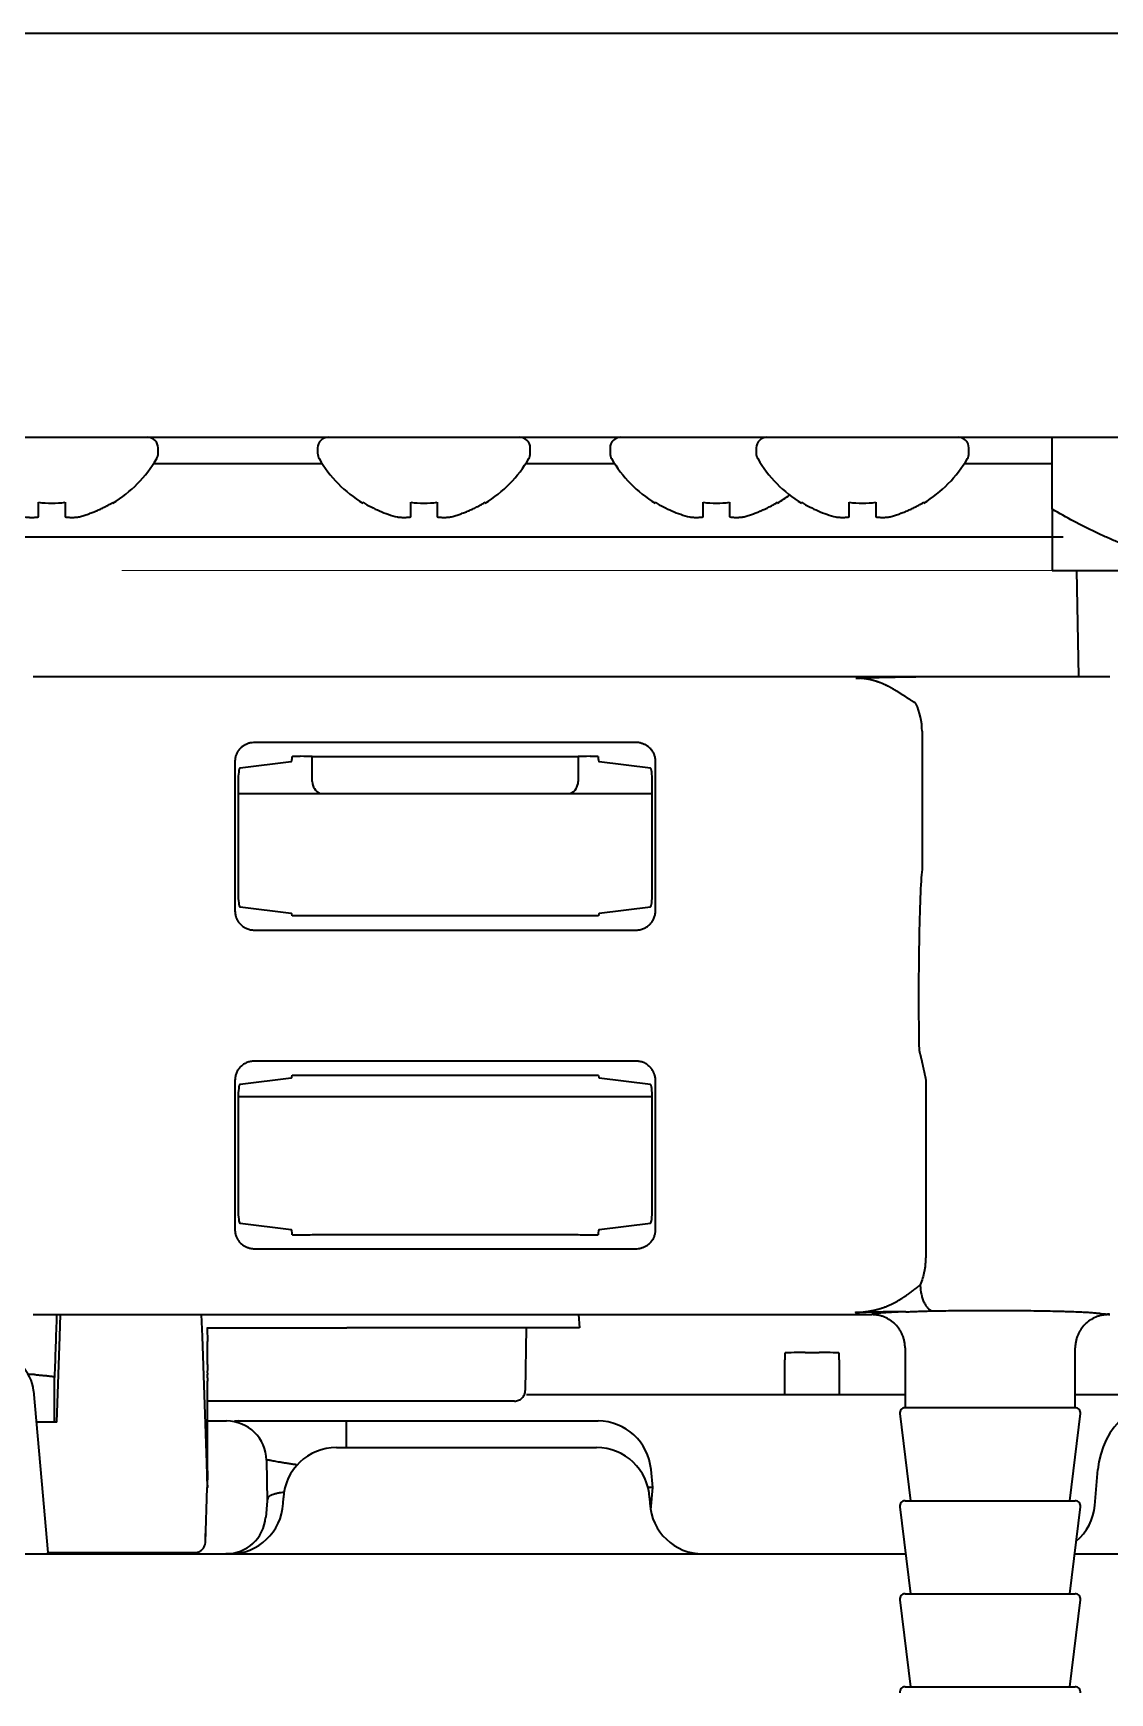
# Model space of a CAD drawing. Extents: x 6327 to 10269, y -393 to 3036.
# Drawn here: x 6921.9 to 6962.4, y 1323.8 to 1386.2 of the extents above; entities that cross this region are included whole.
import ezdxf

# ---------------------------------------------------------------- set-up
doc = ezdxf.new("R2010")
doc.units = 0
doc.header["$LTSCALE"] = 5
doc.layers.get('0').update_dxf_attribs({"linetype": 'CONTINUOUS', "lineweight": 0})
doc.layers.add('1', color=7, linetype='CONTINUOUS', true_color=0xffffff)

msp = doc.modelspace()

# ---------------------------------------------------------------- linework, layer by layer
at = {"color": 3}
msp.add_line((6925.201, 1366.019), (7025.201, 1366.019), dxfattribs=at)
at = {"layer": '1', "color": 7, "linetype": 'Continuous', "lineweight": 35}
for p, q in [((6804.072, 1386.226), (7053.273, 1386.226)), ((6339.573, 1371.026), (7085.573, 1371.026)), ((6960.201, 1368.319), (6960.201, 1371.026)), ((6926.573, 1370.426), (6926.573, 1370.626)), ((6932.573, 1370.626), (6932.573, 1370.426)), ((6940.573, 1370.426), (6940.573, 1370.626)), ((6943.573, 1370.626), (6943.573, 1370.426)), ((6949.073, 1370.626), (6949.073, 1370.426)), ((6957.073, 1370.426), (6957.073, 1370.626)), ((6932.75, 1370.026), (6926.397, 1370.026)), ((6943.751, 1370.026), (6940.396, 1370.026)), ((6960.201, 1370.026), (6956.895, 1370.026)), ((6924.873, 1368.581), (6924.873, 1368.548)), ((6934.273, 1368.548), (6934.273, 1368.581)), ((6938.873, 1368.581), (6938.873, 1368.548)), ((6945.273, 1368.548), (6945.273, 1368.581)), ((6949.873, 1368.581), (6949.873, 1368.548)), ((6950.773, 1368.548), (6950.773, 1368.581)), ((6955.373, 1368.581), (6955.373, 1368.548)), ((6958.1, 1367.276), (6914.356, 1367.276)), ((6960.615, 1367.276), (6958.1, 1367.276)), ((6961.128, 1366.019), (6961.198, 1362.026)), ((6921.872, 1362.026), (6962.375, 1362.026)), ((6955.312, 1359.967), (6955.312, 1355.24)), ((6944.528, 1359.549), (6930.217, 1359.549)), ((6931.619, 1359.026), (6931.622, 1359.026)), ((6931.915, 1359.026), (6931.622, 1359.026)), ((6932.373, 1358.076), (6932.373, 1359.026)), ((6932.373, 1359.026), (6942.373, 1359.026)), ((6942.373, 1359.026), (6942.373, 1358.076)), ((6943.124, 1359.026), (6942.831, 1359.026)), ((6943.124, 1359.026), (6943.126, 1359.026)), ((6929.464, 1358.846), (6929.464, 1353.206)), ((6931.58, 1358.821), (6929.653, 1358.582)), ((6945.093, 1358.582), (6943.166, 1358.821)), ((6945.282, 1353.206), (6945.282, 1358.846)), ((6929.584, 1358.082), (6929.584, 1353.871)), ((6945.162, 1353.871), (6945.162, 1358.082)), ((6929.584, 1357.626), (6945.162, 1357.626)), ((6955.312, 1355.24), (6955.312, 1354.766)), ((6929.653, 1353.371), (6931.58, 1353.131)), ((6943.166, 1353.131), (6945.093, 1353.371)), ((6943.134, 1353.024), (6931.612, 1353.024)), ((6930.19, 1352.493), (6944.556, 1352.493)), ((6944.556, 1347.56), (6930.19, 1347.56)), ((6929.464, 1346.846), (6929.464, 1341.206)), ((6931.58, 1346.921), (6929.653, 1346.682)), ((6943.133, 1347.026), (6931.609, 1347.026)), ((6931.613, 1347.029), (6943.134, 1347.029)), ((6945.093, 1346.682), (6943.166, 1346.921)), ((6945.282, 1341.206), (6945.282, 1346.846)), ((6955.448, 1346.873), (6955.448, 1340.192)), ((6929.584, 1346.226), (6945.162, 1346.226)), ((6929.584, 1346.182), (6929.584, 1341.971)), ((6945.162, 1341.971), (6945.162, 1346.182)), ((6929.653, 1341.471), (6931.58, 1341.231)), ((6931.622, 1341.026), (6931.619, 1341.026)), ((6931.622, 1341.026), (6931.915, 1341.026)), ((6942.373, 1341.026), (6932.373, 1341.026)), ((6942.831, 1341.026), (6943.124, 1341.026)), ((6943.126, 1341.026), (6943.124, 1341.026)), ((6943.166, 1341.231), (6945.093, 1341.471)), ((6930.217, 1340.503), (6944.528, 1340.503)), ((6921.872, 1338.026), (6953.423, 1338.026)), ((6922.871, 1337.2), (6922.9, 1338.026)), ((6928.196, 1338.026), (6928.225, 1337.2)), ((6942.388, 1338.026), (6942.423, 1337.526)), ((6962.358, 1338.043), (6962.288, 1338.044)), ((6962.323, 1338.026), (6962.375, 1338.026)), ((6922.758, 1333.976), (6922.871, 1337.2)), ((6928.225, 1337.2), (6928.39, 1332.454)), ((6928.423, 1337.526), (6933.673, 1337.526)), ((6937.923, 1337.526), (6933.673, 1337.526)), ((6940.42, 1337.526), (6937.923, 1337.526)), ((6940.423, 1337.526), (6940.382, 1335.169)), ((6942.423, 1337.526), (6940.42, 1337.526)), ((6928.423, 1337.013), (6928.423, 1336.151)), ((6950.151, 1336.577), (6950.16, 1336.586)), ((6950.91, 1336.598), (6951.436, 1336.598)), ((6952.186, 1336.586), (6952.195, 1336.577)), ((6954.673, 1336.775), (6954.673, 1334.526)), ((6961.073, 1334.526), (6961.073, 1336.775)), ((6950.147, 1335.026), (6950.147, 1336.327)), ((6952.199, 1336.327), (6952.199, 1335.026)), ((6921.923, 1335.776), (6921.691, 1335.776)), ((6921.887, 1335.157), (6922.182, 1331.779)), ((6922.673, 1333.976), (6922.673, 1335.158)), ((6928.423, 1335.157), (6928.423, 1332.146)), ((6933.591, 1334.776), (6928.423, 1334.776)), ((6937.882, 1334.776), (6933.591, 1334.776)), ((6939.982, 1334.776), (6937.882, 1334.776)), ((6940.428, 1335.026), (6954.672, 1335.026)), ((6961.073, 1335.026), (6965.014, 1335.026)), ((6928.423, 1334.026), (6929.146, 1334.026)), ((6929.603, 1334.026), (6929.449, 1334.02)), ((6933.648, 1334.026), (6943.122, 1334.026)), ((6954.474, 1334.302), (6954.873, 1331.026)), ((6961.073, 1334.526), (6954.673, 1334.526)), ((6960.873, 1331.026), (6961.271, 1334.302)), ((6922.758, 1333.976), (6921.989, 1333.976)), ((6933.28, 1333.026), (6934.279, 1333.026)), ((6934.279, 1333.026), (6942.067, 1333.026)), ((6942.067, 1333.026), (6943.065, 1333.026)), ((6928.39, 1332.454), (6928.423, 1331.526)), ((6928.405, 1332.455), (6928.416, 1332.145)), ((6930.646, 1332.552), (6930.673, 1331.027)), ((6945.114, 1332.2), (6945.173, 1331.526)), ((6961.808, 1330.852), (6961.925, 1332.196)), ((6922.182, 1331.779), (6922.419, 1329.074)), ((6928.351, 1329.462), (6928.423, 1331.526)), ((6945.173, 1331.526), (6945.002, 1331.526)), ((6945.173, 1331.526), (6945.1, 1330.688)), ((6930.673, 1331.026), (6930.618, 1330.395)), ((6930.674, 1331.043), (6930.673, 1331.026)), ((6931.272, 1330.921), (6931.283, 1331.131)), ((6945.063, 1331.131), (6945.074, 1330.921)), ((6954.673, 1331.026), (6961.073, 1331.026)), ((6954.474, 1330.802), (6954.873, 1327.526)), ((6960.873, 1327.526), (6961.271, 1330.802)), ((6922.419, 1329.076), (6927.937, 1329.077)), ((6922.423, 1329.026), (6922.419, 1329.074)), ((6927.144, 1329.026), (6933.791, 1329.026)), ((6933.791, 1329.026), (6936.672, 1329.026)), ((6936.672, 1329.026), (6954.69, 1329.026)), ((6961.055, 1329.026), (6962.17, 1329.026)), ((6962.17, 1329.026), (6963.48, 1329.026)), ((6954.474, 1327.302), (6954.873, 1324.026)), ((6954.673, 1327.526), (6961.073, 1327.526)), ((6960.873, 1324.026), (6961.271, 1327.302)), ((6954.673, 1324.026), (6961.073, 1324.026))]:
    msp.add_line(p, q, dxfattribs=at)
for centre, radius, start, end in [((6926.173, 1370.626), 0.4, 0, 90), ((6932.973, 1370.626), 0.4, 90, 180), ((6940.173, 1370.626), 0.4, 0, 90), ((6943.973, 1370.626), 0.4, 90, 180), ((6949.473, 1370.626), 0.4, 90, 180), ((6956.673, 1370.626), 0.4, 0, 90), ((6922.374, 1372.646), 4.8, 301.37271, 329.69882), ((6926.173, 1370.426), 0.4, 329.69882, 0), ((6932.973, 1370.426), 0.4, 180, 210.30118), ((6936.772, 1372.646), 4.8, 210.30118, 238.62729), ((6936.374, 1372.646), 4.8, 301.37271, 329.69882), ((6940.173, 1370.426), 0.4, 329.69882, 0), ((6943.973, 1370.426), 0.4, 180, 210.30118), ((6947.772, 1372.646), 4.8, 210.30118, 238.62729), ((6949.473, 1370.426), 0.4, 180, 210.30118), ((6953.272, 1372.646), 4.8, 210.30118, 238.62729), ((6952.874, 1372.646), 4.8, 301.37271, 329.69882), ((6956.673, 1370.426), 0.4, 329.69882, 0), ((6947.374, 1372.646), 4.8, 301.37271, 307.90491), ((6920.392, 1335.026), 1.5, 5, 88.12006), ((6965.014, 1331.926), 3.1, 90, 175), ((6929.146, 1332.526), 1.5, 1, 90), ((6943.122, 1332.026), 2, 5, 90), ((6954.673, 1334.326), 0.2, 90, 186.93646), ((6961.073, 1334.326), 0.2, 353.06354, 90), ((6933.28, 1331.026), 2, 90, 177), ((6943.065, 1331.026), 2, 3, 90), ((6929.275, 1331.026), 2, 270, 357), ((6947.071, 1331.026), 2, 183, 270), ((6954.673, 1330.826), 0.2, 90, 186.93646), ((6961.073, 1330.826), 0.2, 353.06354, 90), ((6929.123, 1330.526), 1.5, 270, 355), ((6959.815, 1331.026), 2, 310.47831, 355), ((6954.673, 1327.326), 0.2, 90, 186.93646), ((6961.073, 1327.326), 0.2, 353.06354, 90), ((6954.673, 1323.826), 0.2, 90, 186.93646), ((6961.073, 1323.826), 0.2, 353.06354, 90)]:
    msp.add_arc(centre, radius, start, end, dxfattribs=at)
for centre, major_axis, ratio, start_param, end_param in [((6975.201, 1366.019), (15.021, 0), 0.000008, 3.193854, 4.136528), ((6952.811, 1359.964), (1.77, 1.77), 0.998783, 5.498396, 5.931656), ((6931.579, 1359.121), (0, 0.3), 0.140541, 3.159046, 4.390211), ((6931.915, 1359.009), (-0.5, 0), 0.034921, 3.553586, 4.712389), ((6942.831, 1359.009), (-0.5, 0), 0.034921, 4.712389, 5.871192), ((6943.166, 1359.121), (0, 0.3), 0.140541, 1.892975, 3.124139), ((6929.654, 1358.082), (0, 0.5), 0.140541, 0.017453, 1.570796), ((6945.092, 1358.082), (0, 0.5), 0.140541, 4.712389, 6.265732), ((6932.875, 1358.076), (-0.502, 0), 0.996195, 0, 1.119749), ((6941.871, 1358.076), (-0.502, 0), 0.996195, 2.021843, 3.141593), ((6955.373, 1350.026), (0, 5), 0.038413, 0.323811, 1.994895), ((6929.654, 1353.871), (0, 0.5), 0.140541, 1.570796, 3.124139), ((6945.092, 1353.871), (0, 0.5), 0.140541, 3.159046, 4.712389), ((6931.579, 1352.831), (0, 0.3), 0.140541, 5.410817, 6.265732), ((6943.166, 1352.831), (0, 0.3), 0.140541, 0.017453, 0.872366), ((6929.654, 1346.182), (0, 0.5), 0.140541, 0.017453, 1.570796), ((6931.579, 1347.221), (0, 0.3), 0.140541, 3.159046, 4.012739), ((6943.166, 1347.221), (0, 0.3), 0.140541, 2.274072, 3.124139), ((6945.092, 1346.182), (0, 0.5), 0.140541, 4.712389, 6.265732), ((6929.654, 1341.971), (0, 0.5), 0.140541, 1.570796, 3.124139), ((6945.092, 1341.971), (0, 0.5), 0.140541, 3.159046, 4.712389), ((6931.579, 1340.931), (0, 0.3), 0.140541, 5.034567, 6.265732), ((6931.915, 1341.044), (-0.5, 0), 0.034921, 1.570796, 2.729599), ((6942.831, 1341.044), (-0.5, 0), 0.034921, 0.411993, 1.570796), ((6943.166, 1340.931), (0, 0.3), 0.140541, 0.017453, 1.248618), ((6932.069, 1341.052), (9.965, 285.05), 0.032271, 1.582541, 1.590815), ((6957.873, 1338.025), (-4.45, 0), 0.034921, 5.507006, 6.273383), ((6933.341, 1196.717), (-4.915, 140.856), 0.001421, 0.02033, 0.072584), ((6933.35, 1196.952), (-4.891, 141.088), 0.004201, 0.109932, 0.120601), ((6950.151, 1336.327), (0, 0.25), 0.017455, 0.017453, 1.570796), ((6950.91, 1336.585), (-0.75, 0), 0.017455, 4.712389, 6.265732), ((6951.436, 1336.585), (-0.75, 0), 0.017455, 3.159046, 4.712389), ((6952.195, 1336.327), (0, 0.25), 0.017455, 4.712389, 6.265732), ((6933.648, 1332.026), (0, 2), 0.000004, 0, 1.047186)]:
    msp.add_ellipse(centre, major_axis=major_axis, ratio=ratio, start_param=start_param, end_param=end_param, dxfattribs=at)
for points, degree in [([(6922.073, 1368.03), (6922.073, 1368.044), (6922.073, 1368.074), (6922.073, 1368.125), (6922.073, 1368.181), (6922.073, 1368.242), (6922.073, 1368.308), (6922.073, 1368.383), (6922.073, 1368.47), (6922.073, 1368.542), (6922.073, 1368.581)], 3), ([(6922.073, 1368.581), (6922.24, 1368.559), (6922.573, 1368.537), (6922.906, 1368.559), (6923.073, 1368.581)], 3), ([(6923.573, 1368.03), (6923.627, 1368.044), (6923.735, 1368.074), (6923.897, 1368.125), (6924.056, 1368.181), (6924.211, 1368.242), (6924.363, 1368.308), (6924.519, 1368.383), (6924.686, 1368.47), (6924.809, 1368.542), (6924.873, 1368.581)], 3), ([(6936.073, 1368.03), (6936.073, 1368.044), (6936.073, 1368.074), (6936.073, 1368.125), (6936.073, 1368.181), (6936.073, 1368.242), (6936.073, 1368.308), (6936.073, 1368.383), (6936.073, 1368.47), (6936.073, 1368.542), (6936.073, 1368.581)], 3), ([(6936.073, 1368.581), (6936.24, 1368.559), (6936.573, 1368.537), (6936.906, 1368.559), (6937.073, 1368.581)], 3), ([(6937.573, 1368.03), (6937.627, 1368.044), (6937.735, 1368.074), (6937.897, 1368.125), (6938.056, 1368.181), (6938.211, 1368.242), (6938.363, 1368.308), (6938.519, 1368.383), (6938.686, 1368.47), (6938.809, 1368.542), (6938.873, 1368.581)], 3), ([(6947.073, 1368.03), (6947.073, 1368.044), (6947.073, 1368.074), (6947.073, 1368.125), (6947.073, 1368.181), (6947.073, 1368.242), (6947.073, 1368.308), (6947.073, 1368.383), (6947.073, 1368.47), (6947.073, 1368.542), (6947.073, 1368.581)], 3), ([(6947.073, 1368.581), (6947.24, 1368.559), (6947.573, 1368.537), (6947.906, 1368.559), (6948.073, 1368.581)], 3), ([(6948.573, 1368.03), (6948.627, 1368.044), (6948.735, 1368.074), (6948.897, 1368.125), (6949.056, 1368.181), (6949.211, 1368.242), (6949.363, 1368.308), (6949.519, 1368.383), (6949.686, 1368.47), (6949.809, 1368.542), (6949.873, 1368.581)], 3), ([(6952.573, 1368.03), (6952.573, 1368.044), (6952.573, 1368.074), (6952.573, 1368.125), (6952.573, 1368.181), (6952.573, 1368.242), (6952.573, 1368.308), (6952.573, 1368.383), (6952.573, 1368.47), (6952.573, 1368.542), (6952.573, 1368.581)], 3), ([(6952.573, 1368.581), (6952.74, 1368.559), (6953.073, 1368.537), (6953.406, 1368.559), (6953.573, 1368.581)], 3), ([(6954.073, 1368.03), (6954.127, 1368.044), (6954.235, 1368.074), (6954.397, 1368.125), (6954.556, 1368.181), (6954.711, 1368.242), (6954.863, 1368.308), (6955.019, 1368.383), (6955.186, 1368.47), (6955.309, 1368.542), (6955.373, 1368.581)], 3), ([(6921.573, 1368.03), (6921.597, 1368.027), (6921.644, 1368.022), (6921.715, 1368.017), (6921.787, 1368.014), (6921.858, 1368.014), (6921.93, 1368.017), (6922.001, 1368.022), (6922.049, 1368.027), (6922.073, 1368.03)], 3), ([(6923.073, 1368.03), (6923.099, 1368.027), (6923.15, 1368.021), (6923.224, 1368.016), (6923.296, 1368.014), (6923.366, 1368.014), (6923.435, 1368.017), (6923.504, 1368.022), (6923.55, 1368.027), (6923.573, 1368.03)], 3), ([(6935.573, 1368.03), (6935.597, 1368.027), (6935.644, 1368.022), (6935.715, 1368.017), (6935.787, 1368.014), (6935.858, 1368.014), (6935.93, 1368.017), (6936.001, 1368.022), (6936.049, 1368.027), (6936.073, 1368.03)], 3), ([(6937.073, 1368.03), (6937.099, 1368.027), (6937.15, 1368.021), (6937.224, 1368.016), (6937.296, 1368.014), (6937.366, 1368.014), (6937.435, 1368.017), (6937.504, 1368.022), (6937.55, 1368.027), (6937.573, 1368.03)], 3), ([(6946.573, 1368.03), (6946.597, 1368.027), (6946.644, 1368.022), (6946.715, 1368.017), (6946.787, 1368.014), (6946.858, 1368.014), (6946.93, 1368.017), (6947.001, 1368.022), (6947.049, 1368.027), (6947.073, 1368.03)], 3), ([(6948.073, 1368.03), (6948.099, 1368.027), (6948.15, 1368.021), (6948.224, 1368.016), (6948.296, 1368.014), (6948.366, 1368.014), (6948.435, 1368.017), (6948.504, 1368.022), (6948.55, 1368.027), (6948.573, 1368.03)], 3), ([(6952.073, 1368.03), (6952.097, 1368.027), (6952.144, 1368.022), (6952.215, 1368.017), (6952.287, 1368.014), (6952.358, 1368.014), (6952.43, 1368.017), (6952.501, 1368.022), (6952.549, 1368.027), (6952.573, 1368.03)], 3), ([(6953.573, 1368.03), (6953.599, 1368.027), (6953.65, 1368.021), (6953.724, 1368.016), (6953.796, 1368.014), (6953.866, 1368.014), (6953.935, 1368.017), (6954.004, 1368.022), (6954.05, 1368.027), (6954.073, 1368.03)], 3), ([(6929.505, 1359.084), (6929.492, 1359.046), (6929.471, 1358.968), (6929.464, 1358.887), (6929.464, 1358.846)], 3), ([(6945.282, 1358.846), (6945.282, 1358.887), (6945.275, 1358.968), (6945.254, 1359.046), (6945.24, 1359.084)], 3), ([(6929.464, 1341.206), (6929.464, 1341.165), (6929.471, 1341.085), (6929.492, 1341.006), (6929.505, 1340.968)], 3), ([(6945.24, 1340.968), (6945.254, 1341.006), (6945.275, 1341.085), (6945.282, 1341.165), (6945.282, 1341.206)], 3), ([(6928.431, 1332.145), (6928.422, 1331.868), (6928.423, 1331.526), (6928.431, 1331.526)], 2)]:
    msp.add_open_spline(points, degree=degree, dxfattribs=at)
for points, degree, knots in [([(6923.073, 1368.581), (6923.073, 1368.457), (6923.073, 1368.349), (6923.073, 1368.211), (6923.073, 1368.169), (6923.073, 1368.093), (6923.073, 1368.06), (6923.073, 1368.03)], 3, [0, 0, 0, 0, 0.5, 0.5, 0.75, 0.75, 1, 1, 1, 1]), ([(6934.273, 1368.581), (6934.476, 1368.457), (6934.686, 1368.349), (6935.011, 1368.211), (6935.121, 1368.169), (6935.344, 1368.093), (6935.458, 1368.06), (6935.573, 1368.03)], 3, [0, 0, 0, 0, 0.5, 0.5, 0.75, 0.75, 1, 1, 1, 1]), ([(6937.073, 1368.581), (6937.073, 1368.457), (6937.073, 1368.349), (6937.073, 1368.211), (6937.073, 1368.169), (6937.073, 1368.093), (6937.073, 1368.06), (6937.073, 1368.03)], 3, [0, 0, 0, 0, 0.5, 0.5, 0.75, 0.75, 1, 1, 1, 1]), ([(6945.273, 1368.581), (6945.476, 1368.457), (6945.686, 1368.349), (6946.011, 1368.211), (6946.121, 1368.169), (6946.344, 1368.093), (6946.458, 1368.06), (6946.573, 1368.03)], 3, [0, 0, 0, 0, 0.5, 0.5, 0.75, 0.75, 1, 1, 1, 1]), ([(6948.073, 1368.581), (6948.073, 1368.457), (6948.073, 1368.349), (6948.073, 1368.211), (6948.073, 1368.169), (6948.073, 1368.093), (6948.073, 1368.06), (6948.073, 1368.03)], 3, [0, 0, 0, 0, 0.5, 0.5, 0.75, 0.75, 1, 1, 1, 1]), ([(6950.773, 1368.581), (6950.976, 1368.457), (6951.186, 1368.349), (6951.511, 1368.211), (6951.621, 1368.169), (6951.844, 1368.093), (6951.958, 1368.06), (6952.073, 1368.03)], 3, [0, 0, 0, 0, 0.5, 0.5, 0.75, 0.75, 1, 1, 1, 1]), ([(6953.573, 1368.581), (6953.573, 1368.457), (6953.573, 1368.349), (6953.573, 1368.211), (6953.573, 1368.169), (6953.573, 1368.093), (6953.573, 1368.06), (6953.573, 1368.03)], 3, [0, 0, 0, 0, 0.5, 0.5, 0.75, 0.75, 1, 1, 1, 1]), ([(6960.201, 1368.319), (6960.201, 1368.01), (6960.201, 1367.434), (6960.201, 1366.965), (6960.201, 1366.562), (6960.201, 1366.394), (6960.201, 1366.236), (6960.201, 1366.207), (6960.201, 1366.167), (6960.201, 1366.154), (6960.201, 1366.131), (6960.201, 1366.075), (6960.201, 1366.038), (6960.201, 1366.019)], 3, [0, 0, 0, 0, 0.25, 0.5, 0.5, 0.75, 0.75, 0.8125, 0.8125, 0.84375, 0.84375, 0.875, 1, 1, 1, 1]), ([(6967.022, 1366.019), (6966.421, 1366.056), (6965.83, 1366.139), (6964.663, 1366.389), (6964.088, 1366.556), (6963.236, 1366.857), (6962.953, 1366.967), (6962.532, 1367.142), (6962.392, 1367.203), (6962.182, 1367.296), (6962.113, 1367.328), (6961.973, 1367.392), (6961.627, 1367.555), (6961.009, 1367.865), (6960.469, 1368.165), (6960.201, 1368.319)], 3, [0, 0, 0, 0, 0.25, 0.25, 0.5, 0.5, 0.625, 0.625, 0.6875, 0.6875, 0.71875, 0.71875, 0.75, 0.875, 1, 1, 1, 1]), ([(6952.814, 1361.966), (6952.969, 1361.972), (6953.058, 1361.976), (6953.207, 1361.982), (6953.63, 1361.997), (6954.183, 1362.009), (6954.772, 1362.016), (6955.081, 1362.016)], 2, [0, 0, 0, 0.125, 0.125, 0.25, 0.5, 0.75, 1, 1, 1]), ([(6952.814, 1361.966), (6952.969, 1361.972), (6953.058, 1361.976), (6953.207, 1361.982), (6953.63, 1361.997), (6953.918, 1362.003), (6954.183, 1362.009), (6954.462, 1362.013), (6954.772, 1362.016), (6955.081, 1362.016)], 2, [0, 0, 0, 0.125, 0.125, 0.25, 0.5, 0.5, 0.75, 0.75, 1, 1, 1]), ([(6955.081, 1361.017), (6955.07, 1361.023), (6955.048, 1361.036), (6955.015, 1361.056), (6954.982, 1361.076), (6954.949, 1361.097), (6954.915, 1361.118), (6954.881, 1361.139), (6954.847, 1361.161), (6954.813, 1361.183), (6954.779, 1361.205), (6954.744, 1361.228), (6954.709, 1361.251), (6954.673, 1361.274), (6954.637, 1361.297), (6954.601, 1361.321), (6954.565, 1361.345), (6954.528, 1361.369), (6954.491, 1361.393), (6954.453, 1361.417), (6954.415, 1361.441), (6954.376, 1361.466), (6954.328, 1361.495), (6954.271, 1361.53), (6954.223, 1361.558), (6954.193, 1361.575), (6954.183, 1361.581), (6954.173, 1361.587), (6954.162, 1361.593), (6954.152, 1361.598), (6954.141, 1361.604), (6954.13, 1361.61), (6954.119, 1361.616), (6954.108, 1361.622), (6954.097, 1361.628), (6954.086, 1361.635), (6954.074, 1361.641), (6954.062, 1361.647), (6954.05, 1361.653), (6954.038, 1361.659), (6954.026, 1361.665), (6954.014, 1361.671), (6954.002, 1361.678), (6953.989, 1361.684), (6953.976, 1361.69), (6953.964, 1361.696), (6953.951, 1361.703), (6953.937, 1361.709), (6953.924, 1361.715), (6953.911, 1361.721), (6953.897, 1361.727), (6953.883, 1361.734), (6953.87, 1361.74), (6953.855, 1361.746), (6953.841, 1361.752), (6953.827, 1361.758), (6953.812, 1361.764), (6953.798, 1361.77), (6953.783, 1361.776), (6953.768, 1361.782), (6953.753, 1361.788), (6953.737, 1361.794), (6953.722, 1361.8), (6953.706, 1361.806), (6953.691, 1361.812), (6953.675, 1361.817), (6953.658, 1361.823), (6953.642, 1361.829), (6953.626, 1361.834), (6953.609, 1361.84), (6953.592, 1361.845), (6953.576, 1361.85), (6953.558, 1361.856), (6953.541, 1361.861), (6953.524, 1361.866), (6953.506, 1361.871), (6953.489, 1361.876), (6953.471, 1361.881), (6953.453, 1361.886), (6953.434, 1361.89), (6953.416, 1361.895), (6953.398, 1361.899), (6953.379, 1361.903), (6953.36, 1361.908), (6953.341, 1361.912), (6953.322, 1361.916), (6953.302, 1361.92), (6953.283, 1361.923), (6953.263, 1361.927), (6953.243, 1361.93), (6953.223, 1361.934), (6953.203, 1361.937), (6953.183, 1361.94), (6953.162, 1361.943), (6953.142, 1361.946), (6953.121, 1361.948), (6953.1, 1361.951), (6953.079, 1361.953), (6953.058, 1361.955), (6953.036, 1361.957), (6953.015, 1361.959), (6952.993, 1361.96), (6952.971, 1361.962), (6952.949, 1361.963), (6952.927, 1361.964), (6952.904, 1361.965), (6952.882, 1361.965), (6952.859, 1361.966), (6952.836, 1361.966), (6952.821, 1361.966), (6952.814, 1361.966)], 3, [0, 0, 0, 0, 0.014899, 0.029973, 0.045222, 0.060648, 0.076251, 0.092031, 0.10799, 0.124128, 0.140446, 0.156945, 0.173628, 0.190494, 0.207546, 0.224786, 0.242216, 0.259837, 0.277652, 0.295663, 0.313873, 0.332285, 0.350901, 0.381608, 0.413263, 0.417906, 0.422604, 0.427356, 0.432164, 0.437026, 0.441943, 0.446915, 0.451941, 0.457021, 0.462156, 0.467345, 0.472588, 0.477886, 0.483238, 0.488643, 0.494103, 0.499616, 0.505184, 0.510805, 0.51648, 0.522208, 0.527991, 0.533827, 0.539716, 0.545659, 0.551655, 0.557705, 0.563808, 0.569964, 0.576174, 0.582437, 0.588753, 0.595122, 0.601545, 0.60802, 0.614549, 0.621131, 0.627766, 0.634454, 0.641195, 0.647989, 0.654836, 0.661737, 0.66869, 0.675696, 0.682756, 0.689868, 0.697034, 0.704253, 0.711525, 0.71885, 0.726228, 0.73366, 0.741144, 0.748683, 0.756274, 0.763919, 0.771617, 0.779369, 0.787175, 0.795034, 0.802946, 0.810913, 0.818934, 0.827008, 0.835137, 0.843319, 0.851556, 0.859847, 0.868193, 0.876593, 0.885048, 0.893558, 0.902122, 0.910742, 0.919417, 0.928147, 0.936933, 0.945774, 0.954671, 0.963624, 0.972634, 0.981699, 0.990821, 1, 1, 1, 1]), ([(6930.217, 1359.549), (6930.176, 1359.55), (6930.137, 1359.546), (6930.078, 1359.537), (6930.059, 1359.534), (6930.022, 1359.525), (6930.004, 1359.521), (6929.951, 1359.505), (6929.917, 1359.492), (6929.868, 1359.469), (6929.852, 1359.461), (6929.82, 1359.444), (6929.805, 1359.436), (6929.76, 1359.407), (6929.732, 1359.387), (6929.69, 1359.352), (6929.677, 1359.34), (6929.651, 1359.314), (6929.638, 1359.3), (6929.613, 1359.272), (6929.601, 1359.257), (6929.579, 1359.226), (6929.568, 1359.21), (6929.548, 1359.177), (6929.538, 1359.159), (6929.52, 1359.123), (6929.512, 1359.104), (6929.505, 1359.084)], 3, [0, 0, 0, 0, 0.125, 0.125, 0.1875, 0.1875, 0.25, 0.25, 0.375, 0.375, 0.4375, 0.4375, 0.5, 0.5, 0.625, 0.625, 0.6875, 0.6875, 0.75, 0.75, 0.8125, 0.8125, 0.875, 0.875, 0.9375, 0.9375, 1, 1, 1, 1]), ([(6945.24, 1359.084), (6945.233, 1359.104), (6945.225, 1359.123), (6945.208, 1359.159), (6945.198, 1359.176), (6945.178, 1359.21), (6945.167, 1359.226), (6945.145, 1359.257), (6945.133, 1359.272), (6945.096, 1359.314), (6945.07, 1359.34), (6945.029, 1359.374), (6945.015, 1359.385), (6944.986, 1359.407), (6944.971, 1359.417), (6944.926, 1359.445), (6944.894, 1359.462), (6944.829, 1359.491), (6944.796, 1359.504), (6944.742, 1359.52), (6944.724, 1359.525), (6944.687, 1359.534), (6944.649, 1359.541), (6944.61, 1359.546), (6944.569, 1359.549), (6944.549, 1359.549), (6944.528, 1359.549)], 3, [0, 0, 0, 0, 0.0625, 0.0625, 0.125, 0.125, 0.1875, 0.1875, 0.25, 0.25, 0.375, 0.375, 0.4375, 0.4375, 0.5, 0.5, 0.625, 0.625, 0.75, 0.75, 0.8125, 0.8125, 0.875, 0.9375, 0.9375, 1, 1, 1, 1]), ([(6929.464, 1353.206), (6929.464, 1353.158), (6929.469, 1353.111), (6929.483, 1353.042), (6929.489, 1353.02), (6929.499, 1352.986), (6929.503, 1352.974), (6929.511, 1352.952), (6929.516, 1352.941), (6929.539, 1352.887), (6929.561, 1352.846), (6929.595, 1352.797), (6929.602, 1352.788), (6929.616, 1352.769), (6929.623, 1352.759), (6929.646, 1352.732), (6929.662, 1352.715), (6929.713, 1352.666), (6929.749, 1352.637), (6929.799, 1352.604), (6929.809, 1352.598), (6929.83, 1352.586), (6929.86, 1352.569), (6929.914, 1352.545), (6929.958, 1352.529), (6930.003, 1352.516), (6930.026, 1352.51), (6930.096, 1352.497), (6930.143, 1352.492), (6930.19, 1352.493)], 3, [0, 0, 0, 0, 0.125, 0.125, 0.1875, 0.1875, 0.21875, 0.21875, 0.25, 0.25, 0.375, 0.375, 0.40625, 0.40625, 0.4375, 0.4375, 0.5, 0.5, 0.625, 0.625, 0.65625, 0.65625, 0.6875, 0.75, 0.8125, 0.8125, 0.875, 0.875, 1, 1, 1, 1]), ([(6944.556, 1352.493), (6944.603, 1352.492), (6944.65, 1352.497), (6944.719, 1352.51), (6944.742, 1352.516), (6944.787, 1352.529), (6944.809, 1352.537), (6944.875, 1352.563), (6944.916, 1352.585), (6944.975, 1352.623), (6944.995, 1352.637), (6945.032, 1352.666), (6945.049, 1352.682), (6945.1, 1352.731), (6945.13, 1352.767), (6945.17, 1352.825), (6945.183, 1352.846), (6945.206, 1352.887), (6945.226, 1352.929), (6945.243, 1352.973), (6945.257, 1353.018), (6945.263, 1353.041), (6945.277, 1353.111), (6945.282, 1353.158), (6945.282, 1353.206)], 3, [0, 0, 0, 0, 0.125, 0.125, 0.1875, 0.1875, 0.25, 0.25, 0.375, 0.375, 0.4375, 0.4375, 0.5, 0.5, 0.625, 0.625, 0.6875, 0.6875, 0.75, 0.8125, 0.8125, 0.875, 0.875, 1, 1, 1, 1]), ([(6955.198, 1347.969), (6955.202, 1347.954), (6955.209, 1347.926), (6955.22, 1347.883), (6955.232, 1347.84), (6955.243, 1347.796), (6955.254, 1347.752), (6955.265, 1347.707), (6955.276, 1347.662), (6955.287, 1347.617), (6955.298, 1347.571), (6955.308, 1347.525), (6955.319, 1347.478), (6955.327, 1347.441), (6955.333, 1347.411), (6955.338, 1347.391), (6955.342, 1347.37), (6955.347, 1347.35), (6955.351, 1347.329), (6955.356, 1347.308), (6955.36, 1347.287), (6955.365, 1347.266), (6955.369, 1347.245), (6955.374, 1347.224), (6955.379, 1347.202), (6955.383, 1347.181), (6955.388, 1347.16), (6955.393, 1347.138), (6955.398, 1347.116), (6955.402, 1347.095), (6955.407, 1347.073), (6955.412, 1347.051), (6955.416, 1347.029), (6955.421, 1347.007), (6955.425, 1346.985), (6955.43, 1346.963), (6955.435, 1346.941), (6955.439, 1346.918), (6955.443, 1346.896), (6955.446, 1346.881), (6955.448, 1346.873)], 3, [0, 0, 0, 0, 0.041436, 0.082971, 0.124598, 0.166309, 0.208099, 0.24996, 0.291886, 0.333869, 0.375902, 0.41798, 0.460094, 0.502238, 0.520581, 0.538989, 0.557459, 0.575993, 0.594591, 0.613253, 0.631979, 0.650769, 0.669623, 0.688541, 0.707524, 0.72657, 0.745681, 0.764857, 0.784097, 0.803402, 0.822771, 0.842205, 0.861703, 0.881266, 0.900894, 0.920586, 0.940342, 0.960164, 0.98005, 1, 1, 1, 1]), ([(6930.19, 1347.56), (6930.143, 1347.56), (6930.096, 1347.555), (6930.027, 1347.542), (6930.004, 1347.537), (6929.959, 1347.523), (6929.937, 1347.516), (6929.871, 1347.489), (6929.829, 1347.468), (6929.77, 1347.429), (6929.751, 1347.415), (6929.714, 1347.386), (6929.696, 1347.37), (6929.646, 1347.321), (6929.616, 1347.285), (6929.575, 1347.227), (6929.563, 1347.207), (6929.54, 1347.165), (6929.519, 1347.123), (6929.503, 1347.079), (6929.489, 1347.034), (6929.483, 1347.011), (6929.469, 1346.941), (6929.464, 1346.894), (6929.464, 1346.846)], 3, [0, 0, 0, 0, 0.125, 0.125, 0.1875, 0.1875, 0.25, 0.25, 0.375, 0.375, 0.4375, 0.4375, 0.5, 0.5, 0.625, 0.625, 0.6875, 0.6875, 0.75, 0.8125, 0.8125, 0.875, 0.875, 1, 1, 1, 1]), ([(6945.282, 1346.846), (6945.282, 1346.894), (6945.277, 1346.941), (6945.263, 1347.01), (6945.257, 1347.033), (6945.247, 1347.067), (6945.243, 1347.078), (6945.234, 1347.1), (6945.23, 1347.111), (6945.207, 1347.165), (6945.184, 1347.206), (6945.151, 1347.255), (6945.144, 1347.265), (6945.13, 1347.283), (6945.122, 1347.293), (6945.099, 1347.32), (6945.083, 1347.337), (6945.033, 1347.386), (6944.996, 1347.416), (6944.947, 1347.448), (6944.937, 1347.454), (6944.916, 1347.466), (6944.885, 1347.483), (6944.832, 1347.508), (6944.788, 1347.523), (6944.743, 1347.536), (6944.72, 1347.542), (6944.65, 1347.555), (6944.603, 1347.56), (6944.556, 1347.56)], 3, [0, 0, 0, 0, 0.125, 0.125, 0.1875, 0.1875, 0.21875, 0.21875, 0.25, 0.25, 0.375, 0.375, 0.40625, 0.40625, 0.4375, 0.4375, 0.5, 0.5, 0.625, 0.625, 0.65625, 0.65625, 0.6875, 0.75, 0.8125, 0.8125, 0.875, 0.875, 1, 1, 1, 1]), ([(6929.505, 1340.968), (6929.513, 1340.948), (6929.521, 1340.929), (6929.538, 1340.893), (6929.547, 1340.876), (6929.568, 1340.842), (6929.578, 1340.826), (6929.601, 1340.795), (6929.613, 1340.78), (6929.65, 1340.738), (6929.676, 1340.713), (6929.717, 1340.678), (6929.731, 1340.667), (6929.76, 1340.646), (6929.775, 1340.636), (6929.82, 1340.607), (6929.851, 1340.59), (6929.916, 1340.561), (6929.95, 1340.548), (6930.004, 1340.532), (6930.022, 1340.527), (6930.059, 1340.518), (6930.097, 1340.511), (6930.136, 1340.507), (6930.176, 1340.504), (6930.197, 1340.503), (6930.217, 1340.503)], 3, [0, 0, 0, 0, 0.0625, 0.0625, 0.125, 0.125, 0.1875, 0.1875, 0.25, 0.25, 0.375, 0.375, 0.4375, 0.4375, 0.5, 0.5, 0.625, 0.625, 0.75, 0.75, 0.8125, 0.8125, 0.875, 0.9375, 0.9375, 1, 1, 1, 1]), ([(6944.528, 1340.503), (6944.569, 1340.503), (6944.609, 1340.506), (6944.667, 1340.515), (6944.686, 1340.518), (6944.724, 1340.527), (6944.742, 1340.532), (6944.795, 1340.548), (6944.829, 1340.561), (6944.878, 1340.583), (6944.894, 1340.591), (6944.925, 1340.608), (6944.941, 1340.617), (6944.986, 1340.645), (6945.014, 1340.666), (6945.055, 1340.7), (6945.069, 1340.713), (6945.095, 1340.738), (6945.108, 1340.752), (6945.132, 1340.78), (6945.144, 1340.795), (6945.167, 1340.826), (6945.178, 1340.842), (6945.198, 1340.875), (6945.208, 1340.893), (6945.225, 1340.93), (6945.233, 1340.949), (6945.24, 1340.968)], 3, [0, 0, 0, 0, 0.125, 0.125, 0.1875, 0.1875, 0.25, 0.25, 0.375, 0.375, 0.4375, 0.4375, 0.5, 0.5, 0.625, 0.625, 0.6875, 0.6875, 0.75, 0.75, 0.8125, 0.8125, 0.875, 0.875, 0.9375, 0.9375, 1, 1, 1, 1]), ([(6955.448, 1340.192), (6955.448, 1340.102), (6955.443, 1340.012), (6955.43, 1339.877), (6955.425, 1339.832), (6955.412, 1339.743), (6955.404, 1339.699), (6955.379, 1339.567), (6955.358, 1339.48), (6955.307, 1339.311), (6955.278, 1339.227), (6955.245, 1339.146)], 3, [0, 0, 0, 0, 0.25, 0.25, 0.375, 0.375, 0.5, 0.5, 0.75, 0.75, 1, 1, 1, 1]), ([(6952.8, 1338.1), (6952.811, 1338.1), (6952.831, 1338.102), (6952.863, 1338.104), (6952.894, 1338.106), (6952.926, 1338.109), (6952.957, 1338.112), (6952.989, 1338.115), (6953.02, 1338.118), (6953.052, 1338.121), (6953.083, 1338.125), (6953.115, 1338.129), (6953.146, 1338.133), (6953.177, 1338.137), (6953.208, 1338.141), (6953.238, 1338.146), (6953.268, 1338.15), (6953.298, 1338.155), (6953.328, 1338.16), (6953.357, 1338.166), (6953.386, 1338.171), (6953.415, 1338.176), (6953.443, 1338.182), (6953.471, 1338.188), (6953.498, 1338.194), (6953.525, 1338.2), (6953.551, 1338.206), (6953.577, 1338.212), (6953.603, 1338.218), (6953.628, 1338.225), (6953.653, 1338.231), (6953.677, 1338.238), (6953.701, 1338.244), (6953.724, 1338.251), (6953.746, 1338.258), (6953.769, 1338.264), (6953.79, 1338.271), (6953.811, 1338.278), (6953.832, 1338.285), (6953.851, 1338.291), (6953.871, 1338.298), (6953.889, 1338.304), (6953.907, 1338.311), (6953.925, 1338.317), (6953.942, 1338.323), (6953.958, 1338.329), (6953.973, 1338.335), (6954.022, 1338.355), (6954.101, 1338.388), (6954.208, 1338.438), (6954.308, 1338.49), (6954.399, 1338.541), (6954.481, 1338.59), (6954.554, 1338.637), (6954.618, 1338.681), (6954.674, 1338.72), (6954.715, 1338.749), (6954.745, 1338.771), (6954.765, 1338.785), (6954.786, 1338.8), (6954.806, 1338.815), (6954.826, 1338.829), (6954.845, 1338.844), (6954.865, 1338.859), (6954.884, 1338.873), (6954.904, 1338.888), (6954.923, 1338.902), (6954.941, 1338.916), (6954.96, 1338.93), (6954.978, 1338.944), (6954.997, 1338.958), (6955.015, 1338.972), (6955.033, 1338.985), (6955.05, 1338.999), (6955.068, 1339.012), (6955.085, 1339.025), (6955.102, 1339.038), (6955.118, 1339.051), (6955.135, 1339.063), (6955.151, 1339.076), (6955.168, 1339.088), (6955.184, 1339.1), (6955.199, 1339.112), (6955.215, 1339.123), (6955.23, 1339.134), (6955.24, 1339.142), (6955.245, 1339.146)], 3, [0, 0, 0, 0, 0.018001, 0.035695, 0.053086, 0.070176, 0.086971, 0.103474, 0.119689, 0.135593, 0.151155, 0.166381, 0.181278, 0.195851, 0.210106, 0.224048, 0.237683, 0.251016, 0.264051, 0.276795, 0.289251, 0.301424, 0.313318, 0.324938, 0.336288, 0.347371, 0.358191, 0.368751, 0.379055, 0.389106, 0.398907, 0.408461, 0.41777, 0.426836, 0.435663, 0.444251, 0.452602, 0.460703, 0.468547, 0.476138, 0.483478, 0.490571, 0.49742, 0.504025, 0.51039, 0.516517, 0.522407, 0.528062, 0.571251, 0.611084, 0.647814, 0.681483, 0.711857, 0.739053, 0.763146, 0.784155, 0.80206, 0.809805, 0.817483, 0.825097, 0.832648, 0.840137, 0.847566, 0.854935, 0.862246, 0.869499, 0.876693, 0.883816, 0.890864, 0.89784, 0.904745, 0.911578, 0.918342, 0.925037, 0.931662, 0.93822, 0.944709, 0.951131, 0.957485, 0.963772, 0.969992, 0.976145, 0.982223, 0.988224, 0.99415, 1, 1, 1, 1]), ([(6955.245, 1339.146), (6955.246, 1339.093), (6955.249, 1339.038), (6955.26, 1338.929), (6955.268, 1338.874), (6955.29, 1338.765), (6955.303, 1338.711), (6955.335, 1338.608), (6955.353, 1338.559), (6955.394, 1338.467), (6955.417, 1338.424), (6955.465, 1338.347), (6955.491, 1338.313), (6955.544, 1338.255), (6955.571, 1338.231), (6955.626, 1338.191), (6955.654, 1338.176), (6955.681, 1338.166)], 3, [0, 0, 0, 0, 0.125, 0.125, 0.25, 0.25, 0.375, 0.375, 0.5, 0.5, 0.625, 0.625, 0.75, 0.75, 0.875, 0.875, 1, 1, 1, 1]), ([(6954.697, 1338.133), (6954.496, 1338.132), (6954.424, 1338.132), (6954.283, 1338.131), (6953.914, 1338.127), (6953.691, 1338.123), (6953.188, 1338.115), (6952.8, 1338.1)], 2, [0, 0, 0, 0.124996, 0.124996, 0.249996, 0.499998, 0.499998, 1, 1, 1]), ([(6954.673, 1336.775), (6954.673, 1336.786), (6954.673, 1336.796), (6954.672, 1336.816), (6954.671, 1336.847), (6954.669, 1336.878), (6954.663, 1336.939), (6954.657, 1336.98), (6954.645, 1337.04), (6954.64, 1337.061), (6954.63, 1337.1), (6954.625, 1337.12), (6954.607, 1337.179), (6954.579, 1337.256), (6954.536, 1337.348), (6954.505, 1337.401), (6954.484, 1337.437), (6954.473, 1337.454), (6954.416, 1337.539), (6954.364, 1337.602), (6954.278, 1337.689), (6954.248, 1337.716), (6954.2, 1337.755), (6954.184, 1337.768), (6954.151, 1337.793), (6954.134, 1337.804), (6954.049, 1337.861), (6953.977, 1337.899), (6953.883, 1337.939), (6953.863, 1337.946), (6953.825, 1337.96), (6953.805, 1337.966), (6953.746, 1337.984), (6953.707, 1337.994), (6953.587, 1338.018), (6953.506, 1338.026), (6953.423, 1338.026)], 3, [0, 0, 0, 0, 0.015625, 0.015625, 0.03125, 0.0625, 0.0625, 0.125, 0.125, 0.15625, 0.15625, 0.1875, 0.1875, 0.25, 0.3125, 0.34375, 0.34375, 0.375, 0.375, 0.5, 0.5, 0.5625, 0.5625, 0.59375, 0.59375, 0.625, 0.625, 0.75, 0.75, 0.78125, 0.78125, 0.8125, 0.8125, 0.875, 0.875, 1, 1, 1, 1]), ([(6954.697, 1338.133), (6954.738, 1338.134), (6954.779, 1338.135), (6954.862, 1338.138), (6954.903, 1338.139), (6954.986, 1338.142), (6955.027, 1338.144), (6955.11, 1338.147), (6955.152, 1338.149), (6955.276, 1338.154), (6955.359, 1338.157), (6955.481, 1338.161), (6955.521, 1338.162), (6955.582, 1338.164), (6955.612, 1338.164), (6955.646, 1338.165), (6955.664, 1338.166), (6955.672, 1338.166), (6955.677, 1338.166), (6955.679, 1338.166), (6955.68, 1338.166), (6955.68, 1338.166), (6955.681, 1338.166), (6955.681, 1338.166), (6955.681, 1338.166), (6955.681, 1338.166)], 3, [0, 0, 0, 0, 0.125002, 0.125002, 0.250003, 0.250003, 0.375005, 0.375005, 0.500007, 0.500007, 0.75001, 0.75001, 0.875012, 0.875012, 0.937513, 0.968763, 0.984389, 0.992201, 0.996108, 0.998061, 0.999037, 0.999526, 0.99977, 0.99977, 1, 1, 1, 1]), ([(6955.681, 1338.166), (6955.815, 1338.169), (6955.953, 1338.171), (6956.236, 1338.176), (6956.38, 1338.178), (6956.675, 1338.181), (6956.826, 1338.182), (6957.018, 1338.184), (6957.057, 1338.184), (6957.134, 1338.184), (6957.25, 1338.185), (6957.366, 1338.186), (6957.599, 1338.186), (6957.754, 1338.187), (6958.066, 1338.187), (6958.222, 1338.186), (6958.417, 1338.185), (6958.456, 1338.185), (6958.534, 1338.185), (6958.651, 1338.184), (6958.766, 1338.183), (6958.995, 1338.182), (6959.146, 1338.18), (6959.443, 1338.177), (6959.587, 1338.174), (6959.866, 1338.17), (6960.002, 1338.167), (6960.264, 1338.162), (6960.391, 1338.159), (6960.545, 1338.154), (6960.575, 1338.154), (6960.634, 1338.152), (6960.723, 1338.149), (6960.807, 1338.147), (6960.971, 1338.141), (6961.074, 1338.137), (6961.267, 1338.129), (6961.357, 1338.125), (6961.461, 1338.119), (6961.481, 1338.118), (6961.521, 1338.116), (6961.579, 1338.112), (6961.632, 1338.109), (6961.733, 1338.102), (6961.793, 1338.097), (6961.844, 1338.092)], 3, [0, 0, 0, 0, 0.0625, 0.0625, 0.125, 0.125, 0.1875, 0.1875, 0.203125, 0.203125, 0.21875, 0.25, 0.25, 0.3125, 0.3125, 0.375, 0.375, 0.390625, 0.390625, 0.40625, 0.4375, 0.4375, 0.5, 0.5, 0.5625, 0.5625, 0.625, 0.625, 0.6875, 0.6875, 0.703125, 0.703125, 0.71875, 0.75, 0.75, 0.8125, 0.8125, 0.875, 0.875, 0.890625, 0.890625, 0.90625, 0.9375, 0.9375, 1, 1, 1, 1]), ([(6962.323, 1338.026), (6962.24, 1338.026), (6962.159, 1338.018), (6962.039, 1337.994), (6962, 1337.984), (6961.941, 1337.966), (6961.921, 1337.96), (6961.882, 1337.946), (6961.863, 1337.939), (6961.769, 1337.899), (6961.697, 1337.861), (6961.612, 1337.804), (6961.595, 1337.793), (6961.562, 1337.768), (6961.546, 1337.755), (6961.498, 1337.716), (6961.468, 1337.689), (6961.381, 1337.602), (6961.33, 1337.539), (6961.273, 1337.454), (6961.262, 1337.437), (6961.24, 1337.401), (6961.21, 1337.348), (6961.167, 1337.256), (6961.139, 1337.179), (6961.121, 1337.12), (6961.116, 1337.1), (6961.106, 1337.061), (6961.101, 1337.04), (6961.089, 1336.98), (6961.083, 1336.939), (6961.077, 1336.878), (6961.075, 1336.847), (6961.074, 1336.816), (6961.073, 1336.796), (6961.073, 1336.786), (6961.073, 1336.775)], 3, [0, 0, 0, 0, 0.125, 0.125, 0.1875, 0.1875, 0.21875, 0.21875, 0.25, 0.25, 0.375, 0.375, 0.40625, 0.40625, 0.4375, 0.4375, 0.5, 0.5, 0.625, 0.625, 0.65625, 0.65625, 0.6875, 0.75, 0.8125, 0.8125, 0.84375, 0.84375, 0.875, 0.875, 0.9375, 0.9375, 0.96875, 0.984375, 0.984375, 1, 1, 1, 1]), ([(6961.844, 1338.092), (6961.87, 1338.089), (6961.9, 1338.086), (6961.966, 1338.079), (6962.003, 1338.074), (6962.081, 1338.065), (6962.122, 1338.06), (6962.185, 1338.053), (6962.206, 1338.051), (6962.247, 1338.047), (6962.268, 1338.045), (6962.288, 1338.044)], 3, [0, 0, 0, 0, 0.25, 0.25, 0.5, 0.5, 0.75, 0.75, 0.875, 0.875, 1, 1, 1, 1]), ([(6928.427, 1336.151), (6928.423, 1335.975), (6928.423, 1335.776), (6928.427, 1335.776)], 2, [0, 0, 0, 0.499948, 1, 1, 1]), ([(6921.923, 1335.776), (6921.972, 1335.769), (6922.02, 1335.764), (6922.093, 1335.756), (6922.117, 1335.754), (6922.164, 1335.749), (6922.21, 1335.745), (6922.255, 1335.741), (6922.298, 1335.737), (6922.319, 1335.735), (6922.361, 1335.732), (6922.381, 1335.73), (6922.419, 1335.726), (6922.437, 1335.725), (6922.489, 1335.719), (6922.52, 1335.716), (6922.554, 1335.711), (6922.561, 1335.71), (6922.573, 1335.709), (6922.592, 1335.706), (6922.618, 1335.701), (6922.634, 1335.697), (6922.645, 1335.693), (6922.648, 1335.692), (6922.654, 1335.69), (6922.656, 1335.689), (6922.668, 1335.682), (6922.673, 1335.677), (6922.673, 1335.67)], 3, [0, 0, 0, 0, 0.125, 0.125, 0.1875, 0.1875, 0.25, 0.3125, 0.3125, 0.375, 0.375, 0.4375, 0.4375, 0.5, 0.5, 0.625, 0.625, 0.65625, 0.65625, 0.6875, 0.75, 0.8125, 0.8125, 0.84375, 0.84375, 0.875, 0.875, 1, 1, 1, 1]), ([(6922.678, 1335.161), (6922.678, 1335.165), (6922.678, 1335.175), (6922.678, 1335.189), (6922.677, 1335.203), (6922.677, 1335.217), (6922.677, 1335.231), (6922.676, 1335.244), (6922.676, 1335.258), (6922.676, 1335.271), (6922.676, 1335.284), (6922.675, 1335.297), (6922.675, 1335.31), (6922.675, 1335.323), (6922.675, 1335.336), (6922.674, 1335.348), (6922.674, 1335.36), (6922.674, 1335.373), (6922.674, 1335.385), (6922.674, 1335.396), (6922.674, 1335.408), (6922.674, 1335.42), (6922.673, 1335.431), (6922.673, 1335.443), (6922.673, 1335.454), (6922.673, 1335.465), (6922.673, 1335.476), (6922.673, 1335.486), (6922.673, 1335.497), (6922.673, 1335.507), (6922.673, 1335.518), (6922.673, 1335.528), (6922.673, 1335.538), (6922.673, 1335.548), (6922.673, 1335.558), (6922.673, 1335.567), (6922.673, 1335.577), (6922.673, 1335.586), (6922.673, 1335.595), (6922.673, 1335.604), (6922.673, 1335.613), (6922.673, 1335.622), (6922.673, 1335.63), (6922.673, 1335.639), (6922.673, 1335.647), (6922.673, 1335.655), (6922.673, 1335.663), (6922.673, 1335.669), (6922.673, 1335.671)], 3, [0, 0, 0, 0, 0.022691, 0.045234, 0.067634, 0.089898, 0.112033, 0.134045, 0.155941, 0.177729, 0.199416, 0.221008, 0.242514, 0.26394, 0.285293, 0.306583, 0.327815, 0.348999, 0.370141, 0.391249, 0.412332, 0.433396, 0.454451, 0.475503, 0.496561, 0.517633, 0.538726, 0.559849, 0.581009, 0.602213, 0.62347, 0.644788, 0.666173, 0.687634, 0.709178, 0.730812, 0.752544, 0.77438, 0.796328, 0.818395, 0.840587, 0.862912, 0.885375, 0.907984, 0.930745, 0.953664, 0.976747, 1, 1, 1, 1]), ([(6928.415, 1335.777), (6928.423, 1335.776), (6928.424, 1335.439), (6928.415, 1335.157)], 2, [0, 0, 0, 0.500068, 1, 1, 1]), ([(6939.982, 1334.776), (6940.005, 1334.776), (6940.029, 1334.778), (6940.078, 1334.787), (6940.103, 1334.794), (6940.152, 1334.813), (6940.176, 1334.825), (6940.221, 1334.855), (6940.243, 1334.872), (6940.282, 1334.91), (6940.299, 1334.931), (6940.329, 1334.976), (6940.342, 1335), (6940.362, 1335.048), (6940.369, 1335.073), (6940.379, 1335.122), (6940.381, 1335.146), (6940.382, 1335.169)], 3, [0, 0, 0, 0, 0.125, 0.125, 0.25, 0.25, 0.375, 0.375, 0.5, 0.5, 0.625, 0.625, 0.75, 0.75, 0.875, 0.875, 1, 1, 1, 1]), ([(6929.59, 1334.026), (6929.606, 1334.026), (6929.67, 1334.026), (6929.791, 1334.026), (6929.965, 1334.026), (6930.156, 1334.026), (6930.365, 1334.026), (6930.59, 1334.026), (6930.829, 1334.026), (6931.082, 1334.026), (6931.347, 1334.026), (6931.623, 1334.026), (6931.906, 1334.026), (6932.195, 1334.026), (6932.488, 1334.026), (6932.782, 1334.026), (6933.074, 1334.026), (6933.364, 1334.026), (6933.554, 1334.026), (6933.648, 1334.026)], 3, [0, 0, 0, 0, 0.022185, 0.083298, 0.144412, 0.205525, 0.266639, 0.327752, 0.388866, 0.449979, 0.511093, 0.572206, 0.633319, 0.694433, 0.755546, 0.81666, 0.877773, 0.938887, 1, 1, 1, 1]), ([(6931.778, 1332.376), (6931.762, 1332.379), (6931.693, 1332.389), (6931.574, 1332.406), (6931.428, 1332.429), (6931.291, 1332.451), (6931.164, 1332.473), (6931.048, 1332.493), (6930.944, 1332.511), (6930.853, 1332.528), (6930.777, 1332.542), (6930.718, 1332.553), (6930.676, 1332.559), (6930.651, 1332.559), (6930.646, 1332.555), (6930.646, 1332.552)], 3, [0, 0, 0, 0, 0.024443, 0.10574, 0.187036, 0.268332, 0.349629, 0.430925, 0.512222, 0.593518, 0.674814, 0.756111, 0.837407, 0.918704, 1, 1, 1, 1]), ([(6931.299, 1331.343), (6931.263, 1331.338), (6931.227, 1331.333), (6931.18, 1331.326), (6931.167, 1331.323), (6931.141, 1331.319), (6931.128, 1331.317), (6931.09, 1331.31), (6931.065, 1331.305), (6930.996, 1331.29), (6930.954, 1331.279), (6930.879, 1331.255), (6930.846, 1331.242), (6930.802, 1331.221), (6930.789, 1331.213), (6930.77, 1331.202), (6930.764, 1331.197), (6930.753, 1331.189), (6930.747, 1331.185), (6930.722, 1331.162), (6930.706, 1331.143), (6930.684, 1331.098), (6930.677, 1331.072), (6930.674, 1331.043)], 3, [0, 0, 0, 0, 0.093478, 0.093478, 0.13125, 0.13125, 0.169022, 0.169022, 0.244565, 0.244565, 0.395652, 0.395652, 0.546739, 0.546739, 0.622283, 0.622283, 0.660054, 0.660054, 0.697826, 0.697826, 0.848913, 0.848913, 1, 1, 1, 1]), ([(6927.937, 1329.077), (6927.976, 1329.075), (6928.052, 1329.083), (6928.161, 1329.129), (6928.251, 1329.204), (6928.311, 1329.296), (6928.371, 1329.482), (6928.348, 1329.611), (6928.365, 1329.85), (6928.372, 1330.058), (6928.374, 1330.124)], 3, [0, 0, 0, 0, 0.053941, 0.110616, 0.167499, 0.224869, 0.287426, 0.580147, 0.876222, 1, 1, 1, 1]), ([(6919.842, 1329.026), (6919.918, 1329.026), (6919.994, 1329.026), (6920.146, 1329.026), (6920.222, 1329.026), (6920.45, 1329.026), (6920.907, 1329.026), (6921.363, 1329.026), (6921.971, 1329.026), (6922.276, 1329.026), (6922.884, 1329.026), (6923.188, 1329.026), (6924.101, 1329.026), (6924.71, 1329.026), (6925.927, 1329.026), (6926.535, 1329.026), (6927.144, 1329.026)], 3, [0, 0, 0, 0, 0.03125, 0.03125, 0.0625, 0.0625, 0.125, 0.25, 0.25, 0.375, 0.375, 0.5, 0.5, 0.75, 0.75, 1, 1, 1, 1]), ([(6929.457, 1329.026), (6929.424, 1329.026), (6929.356, 1329.026), (6929.27, 1329.026), (6929.201, 1329.026), (6929.155, 1329.026), (6929.13, 1329.026), (6929.124, 1329.026), (6929.123, 1329.026)], 3, [0, 0, 0, 0, 0.143488, 0.317677, 0.491866, 0.666055, 0.840245, 1, 1, 1, 1])]:
    msp.add_open_spline(points, degree=degree, knots=knots, dxfattribs=at)

doc.saveas('drawing.dxf')
